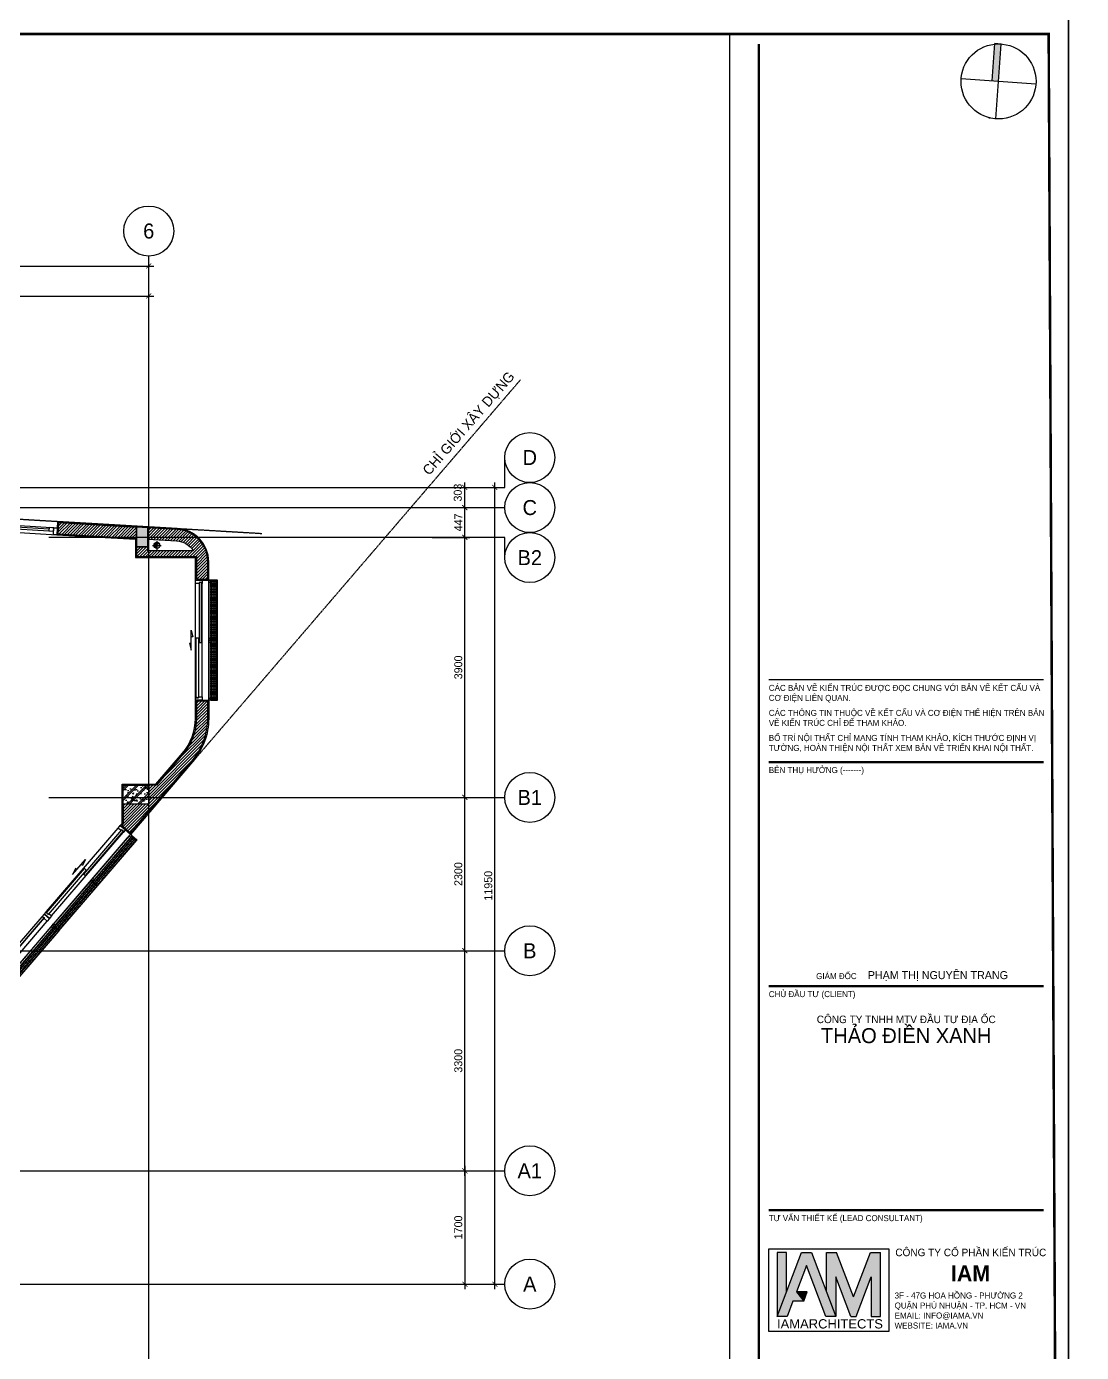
# Model space of a CAD drawing. Header units: inches. Extents: x 1721084 to 1854744, y 225101 to 488646.
# Drawn here: x 1794553 to 1810387, y 268101 to 287988 of the extents above; entities that cross this region are included whole.
import ezdxf
from ezdxf.enums import TextEntityAlignment as Align

# ---------------------------------------------------------------- set-up
doc = ezdxf.new("R2010")
doc.units = ezdxf.units.IN
doc.header["$MEASUREMENT"] = 0
doc.linetypes.add('X-PL-T4$0$X-GRID-TYPICAL$0$CENTER2', pattern=[1.125, 0.75, -0.125, 0.125, -0.125])
doc.linetypes.add('X-PL-T4$0$X-PL-T4$0$DASHED', pattern=[0.75, 0.5, -0.25])
for name, color, linetype in [('A-ANNO-DIM 100', 252, 'Continuous'), ('I.A.M TITLEBLOCK - A2 -H$0$A-ANNO-KEY', 250, 'Continuous'), ('I.A.M TITLEBLOCK - A2 -H$0$A-ANNO-SYMB', 250, 'Continuous'), ('I.A.M TITLEBLOCK - A2 -H$0$A-TBLK-TEXT', 250, 'Continuous'), ('X-PL-T4$0$A-XREF', 250, 'Continuous'), ('X-PL-T4$0$X-GRID-TYPICAL$0$A-ANNO-DIM 75', 250, 'Continuous'), ('X-PL-T4$0$X-GRID-TYPICAL$0$A-GRID', 250, 'X-PL-T4$0$X-GRID-TYPICAL$0$CENTER2'), ('X-PL-T4$0$X-GRID-TYPICAL$0$A-GRID-SYMB', 250, 'Continuous'), ('X-PL-T4$0$X-PL-T4$0$A-ANNO-RNAM', 250, 'Continuous'), ('X-PL-T4$0$X-PL-T4$0$A-FLOR', 250, 'Continuous'), ('X-PL-T4$0$X-PL-T4$0$A-FLOR-DRAN', 250, 'Continuous'), ('X-PL-T4$0$X-PL-T4$0$A-FLOR-PATT', 250, 'Continuous'), ('X-PL-T4$0$X-PL-T4$0$A-FLOR-WALL', 250, 'Continuous'), ('X-PL-T4$0$X-PL-T4$0$A-FLOR-WALL-FNSH', 250, 'Continuous'), ('X-PL-T4$0$X-PL-T4$0$A-FLOR-WALL-PART', 250, 'Continuous'), ('X-PL-T4$0$X-PL-T4$0$A-FLOR-WALL-PATT', 250, 'Continuous'), ('X-PL-T4$0$X-PL-T4$0$A-FLOR-WDW', 250, 'Continuous'), ('X-PL-T4$0$X-PL-T4$0$A-XREF', 250, 'Continuous'), ('X-PL-T4$0$X-PL-T4$0$CGXD', 250, 'Continuous'), ('X-PL-T4$0$XREF1$0$A-FLOR-COLS-CONC', 250, 'Continuous'), ('X-PL-T4$0$XREF1$0$A-FLOR-PATT', 250, 'Continuous')]:
    doc.layers.add(name, color=color, linetype=linetype)
doc.styles.add('I.A.M TITLEBLOCK - A2 -H$0$SYMBTEXT', font='ARIALN.TTF', dxfattribs={"width": 0.8})
doc.styles.add('I.A.M TITLEBLOCK - A2 -H$0$TITLE BLOCK', font='arial.ttf')
doc.styles.add('X-PL-T4$0$X-GRID-TYPICAL$0$HDUNGARC', font='vn_vni.shx')
doc.styles.add('X-PL-T4$0$X-GRID-TYPICAL$0$SYMBTEXT', font='VAVON_.TTF')
doc.styles.add('X-PL-T4$0$X-PL-T4$0$SYMBTEXT', font='VAVON_.TTF')
doc.dimstyles.new('X-PL-T4$0$X-GRID-TYPICAL$0$DIM-75', dxfattribs={"dimscale": 75, "dimtxt": 1.6, "dimasz": 1, "dimexe": 1, "dimexo": 1, "dimgap": 0.5, "dimtad": 1, "dimdec": 0, "dimzin": 0, "dimdsep": 46, "dimtxsty": 'X-PL-T4$0$X-GRID-TYPICAL$0$HDUNGARC', "dimblk": 'X-PL-T4$0$X-GRID-TYPICAL$0$_ArchTick', "dimcen": 2, "dimdle": 1, "dimclrd": 256, "dimclre": 9, "dimclrt": 3, "dimadec": 0, "dimazin": 0, "dimtfac": 1, "dimtdec": 0, "dimtix": 1, "dimtmove": 2, "dimatfit": 2, "dimfxl": 1, "dimtolj": 1, "dimtzin": 0, "dimarcsym": 2})

# ---------------------------------------------------------------- blocks, each defined once
blk = doc.blocks.new('X-PL-T4$0$X-GRID-TYPICAL$0$SYMB-GRID')
blk.add_circle((0, 0), 5)
at = {"color": 2, "style": 'X-PL-T4$0$X-GRID-TYPICAL$0$SYMBTEXT', "flags": 4}
blk.add_attdef('NUM', text='', height=3, dxfattribs=at).set_placement((0, 0), align=Align.MIDDLE)
blk = doc.blocks.new('X-PL-T4$0$X-GRID-TYPICAL$0$_ArchTick')
at = {"color": 0, "linetype": 'ByBlock', "const_width": 0.15}
blk.add_lwpolyline([(-0.5, -0.48), (0.5, 0.52)], dxfattribs=at)
blk = doc.blocks.new('*D453')
at = {"layer": 'Defpoints', "color": 0, "transparency": 16777216}
for p in [(29778, 4000), (30344, 4000), (29778, 700)]:
    blk.add_point(p, dxfattribs=at)
at = {"layer": 'X-PL-T4$0$X-GRID-TYPICAL$0$A-ANNO-DIM 75', "color": 9, "lineweight": -2, "transparency": 16777216}
for p, q in [((29853, 4000), (30419, 4000)), ((29853, 700), (30419, 700))]:
    blk.add_line(p, q, dxfattribs=at)
at = {"layer": 'X-PL-T4$0$X-GRID-TYPICAL$0$A-ANNO-DIM 75', "lineweight": -2, "transparency": 16777216}
blk.add_line((30344, 625), (30344, 4075), dxfattribs=at)
at = {"layer": 'X-PL-T4$0$X-GRID-TYPICAL$0$A-ANNO-DIM 75', "lineweight": -2, "transparency": 16777216, "xscale": 75, "yscale": 75, "zscale": 75}
for p, rotation in [((30344, 4000), 90), ((30344, 700), 270)]:
    blk.add_blockref('X-PL-T4$0$X-GRID-TYPICAL$0$_ArchTick', p, dxfattribs=dict(at, rotation=rotation))
at = {"layer": 'X-PL-T4$0$X-GRID-TYPICAL$0$A-ANNO-DIM 75', "color": 3, "transparency": 16777216, "insert": (30247, 2350), "char_height": 120, "attachment_point": 5, "rotation": 90, "style": 'X-PL-T4$0$X-GRID-TYPICAL$0$HDUNGARC'}
blk.add_mtext('\\A1;3300', dxfattribs=at)
blk = doc.blocks.new('*D454')
at = {"layer": 'Defpoints', "color": 0, "transparency": 16777216}
for p in [(29778, 6300), (30344, 6300), (29778, 4000)]:
    blk.add_point(p, dxfattribs=at)
at = {"layer": 'X-PL-T4$0$X-GRID-TYPICAL$0$A-ANNO-DIM 75', "lineweight": -2, "transparency": 16777216}
blk.add_line((30344, 3925), (30344, 6375), dxfattribs=at)
at = {"layer": 'X-PL-T4$0$X-GRID-TYPICAL$0$A-ANNO-DIM 75', "color": 9, "lineweight": -2, "transparency": 16777216}
for p, q in [((29853, 6300), (30419, 6300)), ((29853, 4000), (30419, 4000))]:
    blk.add_line(p, q, dxfattribs=at)
at = {"layer": 'X-PL-T4$0$X-GRID-TYPICAL$0$A-ANNO-DIM 75', "lineweight": -2, "transparency": 16777216, "xscale": 75, "yscale": 75, "zscale": 75}
for p, rotation in [((30344, 6300), 90), ((30344, 4000), 270)]:
    blk.add_blockref('X-PL-T4$0$X-GRID-TYPICAL$0$_ArchTick', p, dxfattribs=dict(at, rotation=rotation))
at = {"layer": 'X-PL-T4$0$X-GRID-TYPICAL$0$A-ANNO-DIM 75', "color": 3, "transparency": 16777216, "insert": (30247, 5150), "char_height": 120, "attachment_point": 5, "rotation": 90, "style": 'X-PL-T4$0$X-GRID-TYPICAL$0$HDUNGARC'}
blk.add_mtext('\\A1;2300', dxfattribs=at)
blk = doc.blocks.new('*D455')
at = {"layer": 'Defpoints', "color": 0, "transparency": 16777216}
for p in [(29778, 10950), (30794, 10950), (29778, -1000)]:
    blk.add_point(p, dxfattribs=at)
at = {"layer": 'X-PL-T4$0$X-GRID-TYPICAL$0$A-ANNO-DIM 75', "color": 9, "lineweight": -2, "transparency": 16777216}
for p, q in [((29853, 10950), (30869, 10950)), ((29853, -1000), (30869, -1000))]:
    blk.add_line(p, q, dxfattribs=at)
at = {"layer": 'X-PL-T4$0$X-GRID-TYPICAL$0$A-ANNO-DIM 75', "lineweight": -2, "transparency": 16777216}
blk.add_line((30794, -1075), (30794, 11025), dxfattribs=at)
at = {"layer": 'X-PL-T4$0$X-GRID-TYPICAL$0$A-ANNO-DIM 75', "lineweight": -2, "transparency": 16777216, "xscale": 75, "yscale": 75, "zscale": 75}
for p, rotation in [((30794, 10950), 90), ((30794, -1000), 270)]:
    blk.add_blockref('X-PL-T4$0$X-GRID-TYPICAL$0$_ArchTick', p, dxfattribs=dict(at, rotation=rotation))
at = {"layer": 'X-PL-T4$0$X-GRID-TYPICAL$0$A-ANNO-DIM 75', "color": 3, "transparency": 16777216, "insert": (30697, 4975), "char_height": 120, "attachment_point": 5, "rotation": 90, "style": 'X-PL-T4$0$X-GRID-TYPICAL$0$HDUNGARC'}
blk.add_mtext('\\A1;11950', dxfattribs=at)
blk = doc.blocks.new('*D456')
at = {"layer": 'Defpoints', "color": 0, "transparency": 16777216}
for p in [(29778, 10200), (30344, 10200), (29778, 6300)]:
    blk.add_point(p, dxfattribs=at)
at = {"layer": 'X-PL-T4$0$X-GRID-TYPICAL$0$A-ANNO-DIM 75', "color": 9, "lineweight": -2, "transparency": 16777216}
for p, q in [((29853, 10200), (30419, 10200)), ((29853, 6300), (30419, 6300))]:
    blk.add_line(p, q, dxfattribs=at)
at = {"layer": 'X-PL-T4$0$X-GRID-TYPICAL$0$A-ANNO-DIM 75', "lineweight": -2, "transparency": 16777216}
blk.add_line((30344, 6225), (30344, 10275), dxfattribs=at)
at = {"layer": 'X-PL-T4$0$X-GRID-TYPICAL$0$A-ANNO-DIM 75', "lineweight": -2, "transparency": 16777216, "xscale": 75, "yscale": 75, "zscale": 75}
for p, rotation in [((30344, 10200), 90), ((30344, 6300), 270)]:
    blk.add_blockref('X-PL-T4$0$X-GRID-TYPICAL$0$_ArchTick', p, dxfattribs=dict(at, rotation=rotation))
at = {"layer": 'X-PL-T4$0$X-GRID-TYPICAL$0$A-ANNO-DIM 75', "color": 3, "transparency": 16777216, "insert": (30247, 8250), "char_height": 120, "attachment_point": 5, "rotation": 90, "style": 'X-PL-T4$0$X-GRID-TYPICAL$0$HDUNGARC'}
blk.add_mtext('\\A1;3900', dxfattribs=at)
blk = doc.blocks.new('*D463')
at = {"layer": 'Defpoints', "color": 0, "transparency": 16777216}
for p in [(29778, 700), (29778, -1000), (30344, -1000)]:
    blk.add_point(p, dxfattribs=at)
at = {"layer": 'X-PL-T4$0$X-GRID-TYPICAL$0$A-ANNO-DIM 75', "color": 9, "lineweight": -2, "transparency": 16777216}
for p, q in [((29853, 700), (30419, 700)), ((29853, -1000), (30419, -1000))]:
    blk.add_line(p, q, dxfattribs=at)
at = {"layer": 'X-PL-T4$0$X-GRID-TYPICAL$0$A-ANNO-DIM 75', "lineweight": -2, "transparency": 16777216}
blk.add_line((30344, 775), (30344, -1075), dxfattribs=at)
at = {"layer": 'X-PL-T4$0$X-GRID-TYPICAL$0$A-ANNO-DIM 75', "lineweight": -2, "transparency": 16777216, "xscale": 75, "yscale": 75, "zscale": 75}
for p, rotation in [((30344, 700), 90), ((30344, -1000), 270)]:
    blk.add_blockref('X-PL-T4$0$X-GRID-TYPICAL$0$_ArchTick', p, dxfattribs=dict(at, rotation=rotation))
at = {"layer": 'X-PL-T4$0$X-GRID-TYPICAL$0$A-ANNO-DIM 75', "color": 3, "transparency": 16777216, "insert": (30247, -150), "char_height": 120, "attachment_point": 5, "rotation": 90, "style": 'X-PL-T4$0$X-GRID-TYPICAL$0$HDUNGARC'}
blk.add_mtext('\\A1;1700', dxfattribs=at)
blk = doc.blocks.new('*D444')
at = {"layer": 'Defpoints', "color": 0, "transparency": 16777216}
for p in [(25600, 13820), (20700, 13370), (25600, 13370)]:
    blk.add_point(p, dxfattribs=at)
at = {"layer": 'X-PL-T4$0$X-GRID-TYPICAL$0$A-ANNO-DIM 75', "lineweight": -2, "transparency": 16777216}
blk.add_line((20625, 13820), (25675, 13820), dxfattribs=at)
at = {"layer": 'X-PL-T4$0$X-GRID-TYPICAL$0$A-ANNO-DIM 75', "color": 9, "lineweight": -2, "transparency": 16777216}
for p, q in [((20700, 13445), (20700, 13895)), ((25600, 13445), (25600, 13895))]:
    blk.add_line(p, q, dxfattribs=at)
at = {"layer": 'X-PL-T4$0$X-GRID-TYPICAL$0$A-ANNO-DIM 75', "lineweight": -2, "transparency": 16777216, "xscale": 75, "yscale": 75, "zscale": 75, "rotation": 180}
blk.add_blockref('X-PL-T4$0$X-GRID-TYPICAL$0$_ArchTick', (20700, 13820), dxfattribs=at)
at = {"layer": 'X-PL-T4$0$X-GRID-TYPICAL$0$A-ANNO-DIM 75', "lineweight": -2, "transparency": 16777216, "xscale": 75, "yscale": 75, "zscale": 75}
blk.add_blockref('X-PL-T4$0$X-GRID-TYPICAL$0$_ArchTick', (25600, 13820), dxfattribs=at)
at = {"layer": 'X-PL-T4$0$X-GRID-TYPICAL$0$A-ANNO-DIM 75', "color": 3, "transparency": 16777216, "insert": (23150, 13918), "char_height": 120, "attachment_point": 5, "style": 'X-PL-T4$0$X-GRID-TYPICAL$0$HDUNGARC'}
blk.add_mtext('\\A1;4900', dxfattribs=at)
blk = doc.blocks.new('*D445')
at = {"layer": 'Defpoints', "color": 0, "transparency": 16777216}
for p in [(25600, 14270), (0, 13370), (25600, 13370)]:
    blk.add_point(p, dxfattribs=at)
at = {"layer": 'X-PL-T4$0$X-GRID-TYPICAL$0$A-ANNO-DIM 75', "color": 9, "lineweight": -2, "transparency": 16777216}
for p, q in [((0, 13445), (0, 14345)), ((25600, 13445), (25600, 14345))]:
    blk.add_line(p, q, dxfattribs=at)
at = {"layer": 'X-PL-T4$0$X-GRID-TYPICAL$0$A-ANNO-DIM 75', "lineweight": -2, "transparency": 16777216}
blk.add_line((-75, 14270), (25675, 14270), dxfattribs=at)
at = {"layer": 'X-PL-T4$0$X-GRID-TYPICAL$0$A-ANNO-DIM 75', "lineweight": -2, "transparency": 16777216, "xscale": 75, "yscale": 75, "zscale": 75, "rotation": 180}
blk.add_blockref('X-PL-T4$0$X-GRID-TYPICAL$0$_ArchTick', (0, 14270), dxfattribs=at)
at = {"layer": 'X-PL-T4$0$X-GRID-TYPICAL$0$A-ANNO-DIM 75', "lineweight": -2, "transparency": 16777216, "xscale": 75, "yscale": 75, "zscale": 75}
blk.add_blockref('X-PL-T4$0$X-GRID-TYPICAL$0$_ArchTick', (25600, 14270), dxfattribs=at)
at = {"layer": 'X-PL-T4$0$X-GRID-TYPICAL$0$A-ANNO-DIM 75', "color": 3, "transparency": 16777216, "insert": (12800, 14368), "char_height": 120, "attachment_point": 5, "style": 'X-PL-T4$0$X-GRID-TYPICAL$0$HDUNGARC'}
blk.add_mtext('\\A1;25600', dxfattribs=at)
blk = doc.blocks.new('*D467')
at = {"layer": 'Defpoints', "color": 0, "transparency": 16777216}
for p in [(29778, 10647), (30344, 10647), (29778, 10200)]:
    blk.add_point(p, dxfattribs=at)
at = {"layer": 'X-PL-T4$0$X-GRID-TYPICAL$0$A-ANNO-DIM 75', "color": 9, "lineweight": -2, "transparency": 16777216}
for p, q in [((29853, 10647), (30419, 10647)), ((29853, 10200), (30419, 10200))]:
    blk.add_line(p, q, dxfattribs=at)
at = {"layer": 'X-PL-T4$0$X-GRID-TYPICAL$0$A-ANNO-DIM 75', "lineweight": -2, "transparency": 16777216}
blk.add_line((30344, 10125), (30344, 10722), dxfattribs=at)
at = {"layer": 'X-PL-T4$0$X-GRID-TYPICAL$0$A-ANNO-DIM 75', "lineweight": -2, "transparency": 16777216, "xscale": 75, "yscale": 75, "zscale": 75}
for p, rotation in [((30344, 10647), 90), ((30344, 10200), 270)]:
    blk.add_blockref('X-PL-T4$0$X-GRID-TYPICAL$0$_ArchTick', p, dxfattribs=dict(at, rotation=rotation))
at = {"layer": 'X-PL-T4$0$X-GRID-TYPICAL$0$A-ANNO-DIM 75', "color": 3, "transparency": 16777216, "insert": (30247, 10424), "char_height": 120, "attachment_point": 5, "rotation": 90, "style": 'X-PL-T4$0$X-GRID-TYPICAL$0$HDUNGARC'}
blk.add_mtext('\\A1;447', dxfattribs=at)
blk = doc.blocks.new('*D447')
at = {"layer": 'Defpoints', "color": 0, "transparency": 16777216}
for p in [(29778, 10950), (30344, 10950), (29778, 10647)]:
    blk.add_point(p, dxfattribs=at)
at = {"layer": 'X-PL-T4$0$X-GRID-TYPICAL$0$A-ANNO-DIM 75', "color": 9, "lineweight": -2, "transparency": 16777216}
for p, q in [((29853, 10950), (30419, 10950)), ((29853, 10647), (30419, 10647))]:
    blk.add_line(p, q, dxfattribs=at)
at = {"layer": 'X-PL-T4$0$X-GRID-TYPICAL$0$A-ANNO-DIM 75', "lineweight": -2, "transparency": 16777216}
blk.add_line((30344, 10572), (30344, 11025), dxfattribs=at)
at = {"layer": 'X-PL-T4$0$X-GRID-TYPICAL$0$A-ANNO-DIM 75', "lineweight": -2, "transparency": 16777216, "xscale": 75, "yscale": 75, "zscale": 75}
for p, rotation in [((30344, 10950), 90), ((30344, 10647), 270)]:
    blk.add_blockref('X-PL-T4$0$X-GRID-TYPICAL$0$_ArchTick', p, dxfattribs=dict(at, rotation=rotation))
at = {"layer": 'X-PL-T4$0$X-GRID-TYPICAL$0$A-ANNO-DIM 75', "color": 3, "transparency": 16777216, "insert": (30239, 10871), "char_height": 120, "attachment_point": 5, "rotation": 90, "style": 'X-PL-T4$0$X-GRID-TYPICAL$0$HDUNGARC'}
blk.add_mtext('\\A1;303', dxfattribs=at)
blk = doc.blocks.new('X-PL-T4$0$X-PL-T4$0$NM 90')
h = blk.add_hatch()
h.set_pattern_fill('DASH', color=8, scale=400)
h.paths.add_polyline_path([(0, 45, 1), (0, 0)])
h.paths.add_polyline_path([(0, 45), (0, 0), (45, 0, 0.4142136)])
h.paths.add_polyline_path([(45, 0), (0, 0, -1), (0, -45, 0.4142136)])
h = blk.add_hatch()
h.set_pattern_fill('DASH', color=256, scale=400)
h.paths.add_polyline_path([(0, 45, 1), (0, 0)])
h.paths.add_polyline_path([(0, 45), (0, 0), (45, 0, 0.4142136)])
h.paths.add_polyline_path([(45, 0), (0, 0, -1), (0, -45, 0.4142136)])
h = blk.add_hatch()
h.set_pattern_fill('DASH', color=8, scale=400)
h.paths.add_polyline_path([(0, 45, 1), (0, 0)])
h.paths.add_polyline_path([(0, 45), (0, 0), (45, 0, 0.4142136)])
h.paths.add_polyline_path([(45, 0), (0, 0, -1), (0, -45, 0.4142136)])
h = blk.add_hatch(color=8)
h.dxf.hatch_style = 1
h.paths.add_polyline_path([(0, 45, 1), (0, 0)])
h.paths.add_polyline_path([(0, 45), (0, 0), (45, 0, 0.4142136)])
h.paths.add_polyline_path([(45, 0), (0, 0, -1), (0, -45, 0.4142136)])
at = {"color": 8}
for points in [[(65, 0), (-65, 0)], [(0, 65), (0, -65)]]:
    blk.add_lwpolyline(points, dxfattribs=at)
blk.add_circle((0, 0), 45)
for centre, start, end in [((0, 22.5), 90, 270), ((0, -22.5), 270, 90)]:
    blk.add_arc(centre, 22.5, start, end)
blk = doc.blocks.new('X-PL-T4$0$XREF1')
at = {"layer": 'X-PL-T4$0$XREF1$0$A-FLOR-PATT'}
h = blk.add_hatch(dxfattribs=at)
h.set_pattern_fill('!BTCT', color=250, scale=20, pattern_type=2)
h.set_pattern_definition([(50, (0, 0), (143.45204, -12.55043), [15, -165]), (355, (0, 0), (-27.7503, 150.4384), [12, -132]), (100.4514, (11.95, -1.05), (115.7019, 137.8879), [12.74804, -140.2284]), (46.1842, (0, 40), (213.4482, -33.1038), [22.5, -247.5]), (96.6356, (17.79, 37.24), (186.9325, 194.8236), [19.122, -210.3426]), (351.1842, (0, 40), (186.9324, 194.8237), [18, -198]), (21, (20, 30), (119.3814, -80.5238), [15, -165]), (326, (20, 30), (48.6631, 145.03), [12, -132]), (71.4514, (29.95, 23.29), (168.0445, 64.5061), [12.74804, -140.2284]), (37.5, (0, 0), (2.43197, 66.57877), [0, -130.4, 0, -134, 0, -132.5]), (7.5, (0, 0), (52.6139, 78.88234), [0, -76.4, 0, -127.4, 0, -50.5]), (327.5, (-44.6, 0), (106.76449, -4.51097), [0, -50, 0, -156, 0, -207]), (317.5, (-64.6, 0), (116.63723, 20.021), [0, -65, 0, -103.6, 0, -147]), (45, (0, 0), (-60.10408, 60.10408), []), (45, (0, 24.5), (-60.10408, 60.10408), [])])
h.paths.add_polyline_path([(20685, 3915), (20685, 4285), (20415, 4285), (20415, 3915)])
h.paths.add_polyline_path([(19915, 685), (19915, 375), (20685, 375), (20685, 685)])
h.paths.add_polyline_path([(15485, -985), (15485, -715), (14815, -715), (14815, -985)])
h.paths.add_polyline_path([(15385, 4285), (15015, 4285), (15015, 3915), (15385, 3915)])
h.paths.add_polyline_path([(8785, 5465), (8785, 5935), (8315, 5935), (8315, 5465)])
h.paths.add_polyline_path([(300, 385), (15, 385), (15, 15), (300, 15)])
h.paths.add_polyline_path([(4265, -985), (4735, -985), (4735, -715), (4265, -715)])
h.paths.add_polyline_path([(8515, -985), (8785, -985), (8785, -615), (8515, -615)])
h.paths.add_polyline_path([(15, 5465), (485, 5465), (485, 5935), (15, 5935)])
h.paths.add_polyline_path([(285, 11335), (15, 11335), (15, 10965), (285, 10965)])
h.paths.add_polyline_path([(8785, 11337), (8515, 11352), (8515, 10965), (8785, 10965)])
h.paths.add_polyline_path([(4735, 11576), (4265, 11603), (4265, 11315), (4735, 11315)])
h.paths.add_polyline_path([(20685, 10634), (20415, 10650), (20415, 10215), (20685, 10215)])
h.paths.add_polyline_path([(15485, 10941), (15015, 10969), (15015, 10665), (15485, 10665)])
h.paths.add_polyline_path([(25585, 10345), (25415, 10355), (25415, 10060), (25585, 10060)])
h = blk.add_hatch(dxfattribs=at)
h.set_pattern_fill('!BTCT', color=256, scale=25, pattern_type=2)
h.set_pattern_definition([(50, (-2e-11, -3800), (179.31505, -15.688), [18.75, -206.25]), (355, (-2e-11, -3800), (-34.6878, 188.048), [15, -165]), (100.4514, (14.94, -3801.3), (144.6273, 172.3599), [15.935, -175.2855]), (46.1842, (-2e-11, -3750), (266.8103, -41.3798), [28.125, -309.375]), (96.6356, (22.23, -3753.45), (233.6657, 243.5295), [23.9026, -262.9282]), (351.1842, (-2e-11, -3750), (233.6655, 243.5297), [22.5, -247.5]), (21, (25, -3762.5), (149.2268, -100.6547), [18.75, -206.25]), (326, (25, -3762.5), (60.8288, 181.2875), [15, -165]), (71.4514, (37.44, -3770.89), (210.0557, 80.6326), [15.935, -175.2855]), (37.5, (-2e-11, -3800), (3.03996, 83.22346), [0, -163, 0, -167.5, 0, -165.625]), (7.5, (-2e-11, -3800), (65.76738, 98.60293), [0, -95.5, 0, -159.25, 0, -63.125]), (327.5, (-55.75, -3800), (133.45561, -5.63872), [0, -62.5, 0, -195, 0, -258.75]), (317.5, (-80.75, -3800), (145.79654, 25.02625), [0, -81.25, 0, -129.5, 0, -183.75]), (45, (-2e-11, -3800), (-75.1301, 75.1301), []), (45, (-2e-11, -3769.37), (-75.1301, 75.1301), [])])
h.paths.add_polyline_path([(25600, 6485), (25215, 6485), (25215, 6200), (25600, 6200)])
at = {"layer": 'X-PL-T4$0$XREF1$0$A-FLOR-COLS-CONC'}
for points in [[(25585, 10345), (25415, 10355), (25415, 10060), (25585, 10060)], [(25215, 6485), (25600, 6485), (25600, 6200), (25215, 6200)]]:
    blk.add_lwpolyline(points, close=True, dxfattribs=at)
blk = doc.blocks.new('*U436')
at = {"color": 0, "ltscale": 40}
for p, q in [((-600, 100), (300, 100)), ((300, 0), (-600, 0))]:
    blk.add_line(p, q, dxfattribs=at)
at = {"ltscale": 40}
for p, q in [((-480, 50), (180, 50)), ((180, 25), (-480, 25))]:
    blk.add_line(p, q, dxfattribs=at)
at = {"color": 0, "lineweight": -2}
for points in [[(-600, 100), (-550, 100), (-550, 0), (-600, 0)], [(300, 100), (250, 100), (250, 0), (300, 0)]]:
    blk.add_lwpolyline(points, close=True, dxfattribs=at)
at = {"ltscale": 40}
for points in [[(-550, 50), (-480, 50), (-480, 0), (-550, 0)], [(180, 50), (250, 50), (250, 0), (180, 0)]]:
    blk.add_lwpolyline(points, close=True, dxfattribs=at)
blk = doc.blocks.new('*U426')
for points in [[(0, 0), (50, 0), (50, 100), (0, 100)], [(0, 0), (950, 0), (950, 100), (0, 100)], [(900, 0), (950, 0), (950, 100), (900, 100)]]:
    blk.add_lwpolyline(points, close=True)
at = {"color": 8}
blk.add_lwpolyline([(50, 50), (900, 50)], dxfattribs=at)
blk = doc.blocks.new('X-PL-T4$0$X-PL-T4$0$1800x1300')
at = {"layer": 'X-PL-T4$0$X-PL-T4$0$A-FLOR-WDW', "xscale": -1, "rotation": 359.9999999999999}
blk.add_blockref('*U426', (950, -100), dxfattribs=at)
at = {"layer": 'X-PL-T4$0$X-PL-T4$0$A-FLOR-WDW'}
blk.add_blockref('*U436', (1500, -100), dxfattribs=at)
blk = doc.blocks.new('*U429')
at = {"color": 8, "ltscale": 100}
for p, q in [((50, 100), (1750, 100)), ((50, 0), (1750, 0))]:
    blk.add_line(p, q, dxfattribs=at)
for points in [[(50, 100), (0, 100), (0, 0), (50, 0), (50, 10), (35, 10), (35, 45), (50, 45)], [(935, 45), (35, 45), (35, 10), (935, 10)], [(865, 90), (1765, 90), (1765, 55), (865, 55)], [(1800, 100), (1750, 100), (1750, 90), (1765, 90), (1765, 55), (1750, 55), (1750, 0), (1800, 0)]]:
    blk.add_lwpolyline(points, close=True)
blk.add_lwpolyline([(850, -65), (850, -90), (750, -65), (1050, -65), (950, -40), (950, -65)])
blk = doc.blocks.new('X-PL-T4$0$X-PL-T4$0$X-A-PL-GENL-2ND FLOOR$0$pl-louver 1')
at = {"layer": 'X-PL-T4$0$X-PL-T4$0$A-FLOR-WALL-PATT'}
h = blk.add_hatch(dxfattribs=at)
h.set_pattern_fill('BRASS', color=256, scale=5)
h.set_pattern_definition([(0, (0, 0), (0, 31.75), []), (0, (0, 15.875), (0, 31.75), [15.875, -7.9375])])
h.paths.add_polyline_path([(-2, -30), (-898, -30), (-898, -130), (-2, -130)])
for points in [[(-870, -2), (-898, -2), (-898, -30), (-900, -30), (-900, 0), (-870, 0)], [(-30, -2), (-2, -2), (-2, -30), (0, -30), (0, 0), (-30, 0)], [(-898, -130), (-2, -130), (-2, -30), (-898, -30)]]:
    blk.add_lwpolyline(points, close=True)
for points in [[(-900, -30), (-900, -130), (-898, -130), (-898, -30)], [(-30, 0), (-870, 0)], [(-870, -2), (-870, -30)], [(-30, -2), (-30, -30)], [(0, -30), (0, -130), (-2, -130), (-2, -30)]]:
    blk.add_lwpolyline(points)
blk = doc.blocks.new('*U434')
for p, q in [((50, 100), (900, 100)), ((50, 0), (900, 0))]:
    blk.add_line(p, q)
for points in [[(0, 0), (0, 100), (50, 100), (50, 70), (40, 70), (40, 60), (50, 60), (50, 0)], [(900, 0), (900, 60), (910, 60), (910, 70), (900, 70), (900, 100), (950, 100), (950, 0)]]:
    blk.add_lwpolyline(points, close=True)
at = {"color": 8}
blk.add_lwpolyline([(40, 70), (40, 60), (910, 60), (910, 70)], close=True, dxfattribs=at)
blk = doc.blocks.new('*U435')
at = {"color": 8, "ltscale": 100}
for p, q in [((50, 100), (1700, 100)), ((50, 0), (1700, 0))]:
    blk.add_line(p, q, dxfattribs=at)
for points in [[(50, 100), (0, 100), (0, 0), (50, 0), (50, 10), (35, 10), (35, 45), (50, 45)], [(910, 45), (35, 45), (35, 10), (910, 10)], [(840, 90), (1715, 90), (1715, 55), (840, 55)], [(1750, 100), (1700, 100), (1700, 90), (1715, 90), (1715, 55), (1700, 55), (1700, 0), (1750, 0)]]:
    blk.add_lwpolyline(points, close=True)
blk.add_lwpolyline([(825, -65), (825, -90), (725, -65), (1025, -65), (925, -40), (925, -65)])
blk = doc.blocks.new('I.A.M TITLEBLOCK - A2 -H$0$LOGO IAM')
h = blk.add_hatch(color=253)
h.dxf.hatch_style = 1
h.paths.add_polyline_path([(0.316, 1.424), (0.148, 1.424), (0.148, 0.272), (0.316, 0.712)])
h = blk.add_hatch(color=251)
h.dxf.hatch_style = 1
h.paths.add_polyline_path([(0.768, 1.424), (0.588, 1.424), (0.148, 0.272), (0.328, 0.272), (0.432, 0.544), (0.628, 0.544), (0.496, 0.712), (0.678, 1.188), (1.028, 0.272), (1.208, 0.272)])
h = blk.add_hatch(color=253)
h.dxf.hatch_style = 1
h.paths.add_polyline_path([(1.22, 1.424), (1.04, 1.424), (1.04, 0.712), (1.208, 0.272), (1.208, 0.984), (1.48, 0.272), (1.572, 0.272), (1.844, 0.984), (1.844, 0.272), (2.012, 0.272), (2.012, 1.424), (1.832, 1.424), (1.526, 0.623)])
h = blk.add_hatch(color=253)
h.dxf.hatch_style = 1
h.paths.add_polyline_path([(0.628, 0.544), (0.692, 0.712), (0.496, 0.712)])
at = {"color": 251}
for p, q in [((0.148, 0.272), (0.588, 1.424)), ((0.588, 1.424), (0.768, 1.424)), ((0.768, 1.424), (1.208, 0.272)), ((0.678, 1.188), (0.496, 0.712)), ((1.028, 0.272), (0.678, 1.188)), ((0.432, 0.544), (0.328, 0.272)), ((0.628, 0.544), (0.432, 0.544)), ((0.328, 0.272), (0.148, 0.272)), ((1.208, 0.272), (1.028, 0.272))]:
    blk.add_line(p, q, dxfattribs=at)
at = {"color": 253}
for p, q in [((1.526, 0.623), (1.22, 1.424)), ((1.526, 0.623), (1.832, 1.424)), ((1.48, 0.272), (1.208, 0.984))]:
    blk.add_line(p, q, dxfattribs=at)
for points in [[(0.316, 0.712), (0.316, 1.424), (0.148, 1.424), (0.148, 0.272)], [(1.04, 0.712), (1.04, 1.424)], [(1.04, 1.424), (1.22, 1.424)], [(1.832, 1.424), (2.012, 1.424)], [(1.844, 0.984), (1.844, 0.272), (2.012, 0.272), (2.012, 1.424)], [(1.208, 0.984), (1.208, 0.272)], [(1.572, 0.272), (1.844, 0.984)], [(0.496, 0.712), (0.628, 0.544), (0.692, 0.712), (0.496, 0.712)], [(1.48, 0.272), (1.572, 0.272)]]:
    blk.add_lwpolyline(points, dxfattribs=at)
at = {"layer": 'Defpoints'}
blk.add_lwpolyline([(2.161, 0), (0, 0), (0, 1.488), (2.161, 1.488)], close=True, dxfattribs=at)
at = {"color": 251, "insert": (0.148, 0.136), "char_height": 0.16727, "attachment_point": 4, "style": 'I.A.M TITLEBLOCK - A2 -H$0$SYMBTEXT'}
blk.add_mtext_dynamic_manual_height_columns('{\\fHelvetica World|b0|i0|c0|p34;\\W1;IAM\\C253;ARCHITECTS}', width=1.76067, gutter_width=315, heights=[0], dxfattribs=at)
blk = doc.blocks.new('I.A.M TITLEBLOCK - A2 -H$0$TRUE NORTH')
at = {"layer": 'I.A.M TITLEBLOCK - A2 -H$0$A-ANNO-SYMB'}
h = blk.add_hatch(color=256, dxfattribs=at)
h.dxf.hatch_style = 1
h.paths.add_polyline_path([(-250, 1479, -0.041886), (0, 1500), (0, 0), (-250, 0)])
h.paths.add_polyline_path([(0, 1500, 0.041886), (-250, 1479), (-250, 1500)])
for points in [[(0, 1500), (-250, 1500)], [(-250, 0), (-250, 1500)], [(0, -1500), (0, 1500)], [(1500, 0), (-1500, 0)], [(-250, -1500), (-250, -1479)]]:
    blk.add_lwpolyline(points, dxfattribs=at)
blk.add_circle((0, 0), 1500, dxfattribs=at)
blk = doc.blocks.new('I.A.M TITLEBLOCK - A2 -H')
at = {"const_width": 0.5}
blk.add_lwpolyline([(5, 3), (592, 3), (590, 417), (5, 417)], close=True, dxfattribs=at)
for points in [[(532, 6), (532, 415)], [(534, 271.4), (589, 271.4)], [(534, 226.6), (589, 226.6)], [(534, 181.8), (589, 181.8)]]:
    blk.add_lwpolyline(points, dxfattribs=at)
at = {"color": 2}
blk.add_lwpolyline([(534, 287.9), (589, 287.9)], dxfattribs=at)
at = {"layer": 'Defpoints'}
blk.add_lwpolyline([(0, 420), (594, 420), (594, 0), (0, 0)], close=True, dxfattribs=at)
at = {"xscale": 11.10768265360305, "yscale": 11.10768265360305, "zscale": 11.10768265360305}
blk.add_blockref('I.A.M TITLEBLOCK - A2 -H$0$LOGO IAM', (534, 157.54), dxfattribs=at)
at = {"layer": 'I.A.M TITLEBLOCK - A2 -H$0$A-ANNO-KEY', "xscale": 0.005, "yscale": 0.005, "zscale": 0.005, "rotation": 355.8874453798923}
blk.add_blockref('I.A.M TITLEBLOCK - A2 -H$0$TRUE NORTH', (579.97, 407.52), dxfattribs=at)
at = {"layer": 'I.A.M TITLEBLOCK - A2 -H$0$A-TBLK-TEXT', "color": 2, "lineweight": 0, "style": 'I.A.M TITLEBLOCK - A2 -H$0$TITLE BLOCK'}
for s, insert, char_height, width, attachment_point in [('\\pt1.2;{\\fVNI-Avo|b0|i0|c0|p2;CAÙC BAÛN VEÕ KIEÁN TRUÙC ÑÖÔÏC ÑOÏC CHUNG VÔÙI BAÛN VEÕ KEÁT CAÁU VAØ CÔ ÑIEÄN LIEÂN QUAN.}', (534, 286.84), 1.2, 55, 1), ('\\pt1.5;{\\fVNI-Avo|b0|i0|c0|p2;CAÙC THOÂNG TIN THUOÄC VEÀ KEÁT CAÁU VAØ CÔ ÑIEÄN THEÅ HIEÄN TREÂN BAÛN VEÕ KIEÁN TRUÙC CHÆ ÑEÅ THAM KHAÛO.}', (534, 281.84), 1.2, 55.5702, 1), ('\\pt1.5;{\\fVNI-Avo|b0|i0|c0|p2;BOÁ TRÍ NOÄI THAÁT CHÆ MANG TÍNH THAM KHAÛO, KÍCH THÖÔÙC ÑÒNH VÒ TÖÔØNG, HOAØN THIEÄN NOÄI THAÁT XEM BAÛN VEÕ TRIEÅN KHAI NOÄI THAÁT.}', (534, 276.84), 1.2, 55.0778, 1), ('\\pt1.2;{\\fVNI-Avo|b0|i0|c0|p2;BEÂN THUÏ HÖÔÛNG \\C7;(-------)}', (534, 270.4), 1.2, 22.2752, 1), ('{\\fVNI-Avo|b0|i0|c0|p2;\\H0.75x;\\C7;GIAÙM ÑOÁC     \\H1.333x;\\C2;PHAÏM THÒ NGUYEÂN TRANG}', (581.86, 229.6), 1.6, 73.1889, 3), ('\\pt1.2;{\\fVNI-Avo|b0|i0|c0|p2;CHUÛ ÑAÀU TÖ \\C7;(CLIENT)}', (534, 225.6), 1.2, 22.2752, 1), ('\\pt1.2;{\\fVNI-Avo|b0|i0|c0|p2;TÖ VAÁN THIEÁT KEÁ \\C7;(LEAD CONSULTANT)}', (534, 180.8), 1.2, 50.3414, 1)]:
    blk.add_mtext(s, dxfattribs=dict(at, insert=insert, char_height=char_height, width=width, attachment_point=attachment_point))
at = {"layer": 'I.A.M TITLEBLOCK - A2 -H$0$A-TBLK-TEXT', "color": 7, "lineweight": 0, "style": 'I.A.M TITLEBLOCK - A2 -H$0$TITLE BLOCK'}
for s, insert, char_height, width, attachment_point in [('{\\fVNI-Avo|b0|i0|c0|p2;COÂNG TY TNHH MTV ÑAÀU TÖ ÑÒA OÁC \\P\\H2x;THAÛO ÑIEÀN XANH\\H1.5056x; }', (561.5, 220.7), 1.5, 60, 2), ('{\\fVNI-Avo|b0|i0|c0|p2;COÂNG TY COÅ PHAÀN KIEÁN TRUÙC}', (574.42, 174.09), 1.5, 32.0194, 2), ('\\pt3.2;{\\fVNI-Avo|b1|i0|c0|p2;\\C2;IAM}', (574.37, 170.76), 3.2, 32.0194, 2), ('{\\fVNI-Avo|b0|i0|c0|p2;3F - 47G HOA HOÀNG - PHÖÔØNG 2 \\P\\pt1.2;QUAÄN PHUÙ NHUAÄN - TP. HCM - VN\\PEMAIL: INFO@IAMA.VN\\PWEBSITE: IAMA.VN}', (559.17, 165.33), 1.2, 41.4233, 1)]:
    blk.add_mtext(s, dxfattribs=dict(at, insert=insert, char_height=char_height, width=width, attachment_point=attachment_point))
blk = doc.blocks.new('X-PL-T4$0$X-GRID-TYPICAL')
at = {"layer": 'X-PL-T4$0$X-GRID-TYPICAL$0$A-GRID', "ltscale": 8}
for p, q in [((25600, -3650), (25600, 14420)), ((10900, 4000), (30944.3, 4000)), ((19300, 700), (30944.3, 700)), ((-3600, -1000), (30944.3, -1000))]:
    blk.add_line(p, q, dxfattribs=at)
for points in [[(0, 11870), (27300, 10259)], [(9937.8, 10950), (9937.8, 10950), (30944.3, 10950), (30944.3, 11397.5)], [(19500, 10647.5), (30944.3, 10647.5)], [(30944.3, 9897.5), (30944.3, 10200), (24100, 10200)], [(24100, 6300), (30944.3, 6300)]]:
    blk.add_lwpolyline(points, dxfattribs=at)
at = {"layer": 'X-PL-T4$0$X-GRID-TYPICAL$0$A-GRID-SYMB'}
ref = blk.add_blockref('X-PL-T4$0$X-GRID-TYPICAL$0$SYMB-GRID', (25600, 14795), dxfattribs=dict(at, xscale=75, yscale=75, zscale=75))
ref.add_attrib('NUM', '6', dxfattribs={"layer": '0', "color": 2, "height": 225, "style": 'X-PL-T4$0$X-GRID-TYPICAL$0$SYMBTEXT'}).set_placement((25600, 14795), align=Align.MIDDLE)
ref = blk.add_blockref('X-PL-T4$0$X-GRID-TYPICAL$0$SYMB-GRID', (31319.3, 11397.5), dxfattribs=dict(at, xscale=75, yscale=75, zscale=75))
ref.add_attrib('NUM', 'D', dxfattribs={"layer": '0', "color": 2, "height": 225, "style": 'X-PL-T4$0$X-GRID-TYPICAL$0$SYMBTEXT'}).set_placement((31319.3, 11397.5), align=Align.MIDDLE)
ref = blk.add_blockref('X-PL-T4$0$X-GRID-TYPICAL$0$SYMB-GRID', (31319.3, 10647.5), dxfattribs=dict(at, xscale=75, yscale=75, zscale=75))
ref.add_attrib('NUM', 'C', dxfattribs={"layer": '0', "color": 2, "height": 225, "style": 'X-PL-T4$0$X-GRID-TYPICAL$0$SYMBTEXT'}).set_placement((31319.3, 10647.5), align=Align.MIDDLE)
ref = blk.add_blockref('X-PL-T4$0$X-GRID-TYPICAL$0$SYMB-GRID', (31319.3, 9897.5), dxfattribs=dict(at, xscale=75, yscale=75, zscale=75))
ref.add_attrib('NUM', 'B2', dxfattribs={"layer": '0', "color": 2, "height": 225, "style": 'X-PL-T4$0$X-GRID-TYPICAL$0$SYMBTEXT'}).set_placement((31319.3, 9897.5), align=Align.MIDDLE)
ref = blk.add_blockref('X-PL-T4$0$X-GRID-TYPICAL$0$SYMB-GRID', (31319.3, 6300), dxfattribs=dict(at, xscale=75, yscale=75, zscale=75))
ref.add_attrib('NUM', 'B1', dxfattribs={"layer": '0', "color": 2, "height": 225, "style": 'X-PL-T4$0$X-GRID-TYPICAL$0$SYMBTEXT'}).set_placement((31319.3, 6300), align=Align.MIDDLE)
ref = blk.add_blockref('X-PL-T4$0$X-GRID-TYPICAL$0$SYMB-GRID', (31319.3, 4000), dxfattribs=dict(at, xscale=75, yscale=75, zscale=75))
ref.add_attrib('NUM', 'B', dxfattribs={"layer": '0', "color": 2, "height": 225, "style": 'X-PL-T4$0$X-GRID-TYPICAL$0$SYMBTEXT'}).set_placement((31319.3, 4000), align=Align.MIDDLE)
ref = blk.add_blockref('X-PL-T4$0$X-GRID-TYPICAL$0$SYMB-GRID', (31319.3, 700), dxfattribs=dict(at, xscale=75, yscale=75, zscale=75))
ref.add_attrib('NUM', 'A1', dxfattribs={"layer": '0', "color": 2, "height": 225, "style": 'X-PL-T4$0$X-GRID-TYPICAL$0$SYMBTEXT'}).set_placement((31319.3, 700), align=Align.MIDDLE)
ref = blk.add_blockref('X-PL-T4$0$X-GRID-TYPICAL$0$SYMB-GRID', (31319.3, -1000), dxfattribs=dict(at, xscale=75, yscale=75, zscale=75))
ref.add_attrib('NUM', 'A', dxfattribs={"layer": '0', "color": 2, "height": 225, "style": 'X-PL-T4$0$X-GRID-TYPICAL$0$SYMBTEXT'}).set_placement((31319.3, -1000), align=Align.MIDDLE)
at = {"layer": 'X-PL-T4$0$X-GRID-TYPICAL$0$A-ANNO-DIM 75'}
for base, p1, picture, middle in [((25600, 14270), (0, 13370), '*D445', (12800, 14367.5)), ((25600, 13820), (20700, 13370), '*D444', (23150, 13917.5))]:
    dim = blk.add_linear_dim(base=base, p1=p1, p2=(25600, 13370), dimstyle='X-PL-T4$0$X-GRID-TYPICAL$0$DIM-75', dxfattribs=at)
    dim.commit()
    dim.dimension.update_dxf_attribs({"geometry": picture, "text_midpoint": middle})
for base, p1, p2, picture, middle in [((30794.3, 10950), (29777.8, -1000), (29777.8, 10950), '*D455', (30696.8, 4975)), ((30344.3031, 10647.4621), (29777.7823, 10200), (29777.7823, 10647.4621), '*D467', (30246.8031, 10423.7311)), ((30344.3, 10200), (29777.8, 6300), (29777.8, 10200), '*D456', (30246.8, 8250)), ((30344.3, 6300), (29777.8, 4000), (29777.8, 6300), '*D454', (30246.8, 5150)), ((30344.3, 4000), (29777.8, 700), (29777.8, 4000), '*D453', (30246.8, 2350)), ((30344.3, -1000), (29777.8, 700), (29777.8, -1000), '*D463', (30246.8, -150))]:
    dim = blk.add_linear_dim(base=base, p1=p1, p2=p2, angle=90, dimstyle='X-PL-T4$0$X-GRID-TYPICAL$0$DIM-75', dxfattribs=at)
    dim.commit()
    dim.dimension.update_dxf_attribs({"geometry": picture, "text_midpoint": middle})
dim = blk.add_linear_dim(base=(30344.3031, 10950), p1=(29777.7823, 10647.4621), p2=(29777.7823, 10950), angle=90, dimstyle='X-PL-T4$0$X-GRID-TYPICAL$0$DIM-75', dxfattribs=at)
dim.commit()
dim.dimension.update_dxf_attribs({"geometry": '*D447', "text_midpoint": (30239.3031, 10870.807), "dimtype": 128})
blk = doc.blocks.new('X-PL-T4$0$X-PL-T4')
at = {"layer": 'X-PL-T4$0$X-PL-T4$0$A-FLOR-PATT'}
h = blk.add_hatch(dxfattribs=at)
h.set_pattern_fill('ANSI31', color=250, scale=250)
h.paths.add_polyline_path([(10950, 11035), (10665, 11035), (10665, 10935), (10950, 10935), (10950, 10765), (13135, 10765), (13135, 11035)])
h.paths.add_polyline_path([(11150, 10950), (12950, 10950), (12950, 10850), (11150, 10850)], flags=16)
h.paths.add_polyline_path([(14250, 10850), (14250, 10929), (15015, 10884), (15015, 10969), (14065, 11025), (14065, 10765), (15015, 10765), (15015, 10850)])
h.paths.add_polyline_path([(15185, 10500), (15185, 10665), (15015, 10665), (15015, 10015), (15185, 10015), (15185, 10415), (15585, 10415), (15585, 10765), (17019, 10680), (17029, 10850), (15485, 10941), (15485, 10771), (15485, 10500)])
h.paths.add_polyline_path([(19754, 10689), (19744, 10520), (20415, 10480), (20415, 10650)])
h.paths.add_polyline_path([(20685, 10634), (20685, 10464), (22409, 10362), (22419, 10532)])
h.paths.add_polyline_path([(24246, 10424), (24236, 10253), (25415, 10184), (25415, 10355)])
h.paths.add_polyline_path([(26029, 10319), (25585, 10345), (25585, 10175), (26019, 10149, -0.24466), (26268, 10000), (25585, 10000), (25585, 10060), (25415, 10060), (25415, 9915), (26315, 9915), (26315, 9575), (26485, 9575), (26485, 9835, 0.397053)])
h = blk.add_hatch(dxfattribs=at)
h.set_pattern_fill('ANSI31', color=250, scale=250)
h.paths.add_polyline_path([(26247, 6843, 0.179259), (26485, 7485), (26485, 7745), (26315, 7745), (26315, 7485, -0.179259), (26118, 6954), (25716, 6485), (25600, 6485), (25600, 6200), (25215, 6200), (25215, 5902), (25195, 5878), (25324, 5767)])
at = {"layer": 'Defpoints', "color": 5}
blk.add_lwpolyline([(34318, -12850), (-4757, -12850), (-4757, 17750), (34318, 17750)], close=True, dxfattribs=at)
at = {"layer": 'X-PL-T4$0$X-PL-T4$0$A-FLOR'}
for points in [[(26500, 7760), (26500, 9560)], [(24109, 4329), (25281, 5695)]]:
    blk.add_lwpolyline(points, dxfattribs=at)
at = {"layer": 'X-PL-T4$0$X-PL-T4$0$A-FLOR-WALL'}
for points in [[(24246, 10424), (24236, 10253), (25415, 10184), (25415, 10355)], [(24246, 10424), (25415, 10355)], [(25716, 6485), (25600, 6485), (25600, 6200), (25215, 6200), (25215, 5902)]]:
    blk.add_lwpolyline(points, dxfattribs=at)
blk.add_lwpolyline([(25585, 10345), (25585, 10175), (26019, 10149, -0.24466), (26268, 10000), (25585, 10000), (25585, 10060), (25415, 10060), (25415, 9915), (26315, 9915), (26315, 9575), (26485, 9575), (26485, 9835, 0.397053), (26029, 10319)], format="xyb", close=True, dxfattribs=at)
blk.add_lwpolyline([(25215, 5902), (25195, 5878), (25324, 5767), (26247, 6843, 0.179259), (26485, 7485), (26485, 7745), (26315, 7745), (26315, 7485, -0.179259), (26118, 6954), (25716, 6485)], format="xyb", dxfattribs=at)
at = {"layer": 'X-PL-T4$0$X-PL-T4$0$A-FLOR-WALL-FNSH'}
for points in [[(24232, 10440), (24220, 10240), (25400, 10171)], [(25400, 10171), (25400, 9900)], [(25400, 9900), (26300, 9900)], [(26300, 9560), (26300, 9900)], [(26300, 9560), (26500, 9560)], [(25200, 5907), (25200, 6500), (25709, 6500)]]:
    blk.add_lwpolyline(points, dxfattribs=at)
for points in [[(26500, 9560), (26500, 9835, 0.397053), (26029, 10334), (24232, 10440)], [(25709, 6500), (26107, 6964, 0.179259), (26300, 7485), (26300, 7760), (26500, 7760), (26500, 7485, -0.179259), (26259, 6833), (25325, 5746), (25174, 5877), (25200, 5907)]]:
    blk.add_lwpolyline(points, format="xyb", dxfattribs=at)
at = {"layer": 'X-PL-T4$0$X-PL-T4$0$A-FLOR-WALL-PART'}
for points in [[(22435, 10546), (24232, 10440)], [(25325, 5746), (25282, 5695)]]:
    blk.add_lwpolyline(points, dxfattribs=at)
at = {"layer": 'X-PL-T4$0$X-PL-T4$0$CGXD', "linetype": 'X-PL-T4$0$X-PL-T4$0$DASHED', "ltscale": 7}
blk.add_line((19017, -1600), (31178, 12561), dxfattribs=at)
at = {"layer": 'X-PL-T4$0$X-PL-T4$0$A-FLOR-DRAN', "rotation": 90}
blk.add_blockref('X-PL-T4$0$X-PL-T4$0$NM 90', (25722, 10080), dxfattribs=at)
at = {"layer": 'X-PL-T4$0$X-PL-T4$0$A-FLOR-WDW', "xscale": -1}
for name, p, rotation in [('X-PL-T4$0$X-PL-T4$0$1800x1300', (22423, 10346), 176.6227153367482), ('*U429', (26300, 7760), 269.9999999999999), ('*U435', (24034, 4549), 229.3486974408638)]:
    blk.add_blockref(name, p, dxfattribs=dict(at, rotation=rotation))
at = {"layer": 'X-PL-T4$0$X-PL-T4$0$A-FLOR-WDW'}
for name, p, rotation in [('X-PL-T4$0$X-PL-T4$0$X-A-PL-GENL-2ND FLOOR$0$pl-louver 1', (26500, 9560), 89.99999999999397), ('X-PL-T4$0$X-PL-T4$0$X-A-PL-GENL-2ND FLOOR$0$pl-louver 1', (26500, 8660), 89.99999999999397), ('X-PL-T4$0$X-PL-T4$0$X-A-PL-GENL-2ND FLOOR$0$pl-louver 1', (25325, 5746), 49.34868349029088), ('X-PL-T4$0$X-PL-T4$0$X-A-PL-GENL-2ND FLOOR$0$pl-louver 1', (24739, 5063), 49.34868349029088), ('*U434', (23491, 3763), 49.34869744086394), ('X-PL-T4$0$X-PL-T4$0$X-A-PL-GENL-2ND FLOOR$0$pl-louver 1', (24153, 4381), 49.34868349029088)]:
    blk.add_blockref(name, p, dxfattribs=dict(at, rotation=rotation))
at = {"layer": 'X-PL-T4$0$X-PL-T4$0$A-XREF'}
for name in ['X-PL-T4$0$X-GRID-TYPICAL', 'X-PL-T4$0$XREF1']:
    blk.add_blockref(name, (0, 0), dxfattribs=at)
at = {"layer": 'X-PL-T4$0$X-PL-T4$0$A-ANNO-RNAM', "insert": (30412, 11901), "char_height": 150, "width": 5642.54, "attachment_point": 5, "rotation": 49, "style": 'X-PL-T4$0$X-PL-T4$0$SYMBTEXT'}
blk.add_mtext('CHÆ GIÔÙI XAÂY DÖÏNG', dxfattribs=at)
blk = doc.blocks.new('X-PL-T4')
at = {"layer": 'X-PL-T4$0$A-XREF'}
blk.add_blockref('X-PL-T4$0$X-PL-T4', (0, 0), dxfattribs=at)

msp = doc.modelspace()

# ---------------------------------------------------------------- block references
msp.add_blockref('X-PL-T4', (1770787.6, 270126.4))
at = {"layer": 'A-ANNO-DIM 100', "xscale": 75, "yscale": 75, "zscale": 75}
msp.add_blockref('I.A.M TITLEBLOCK - A2 -H', (1810194.4, 256601), dxfattribs=at)

# ---------------------------------------------------------------- next in the draw order: block references
msp.add_blockref('I.A.M TITLEBLOCK - A2 -H', (1765644.4, 256601), dxfattribs=at)

doc.saveas('drawing.dxf')
